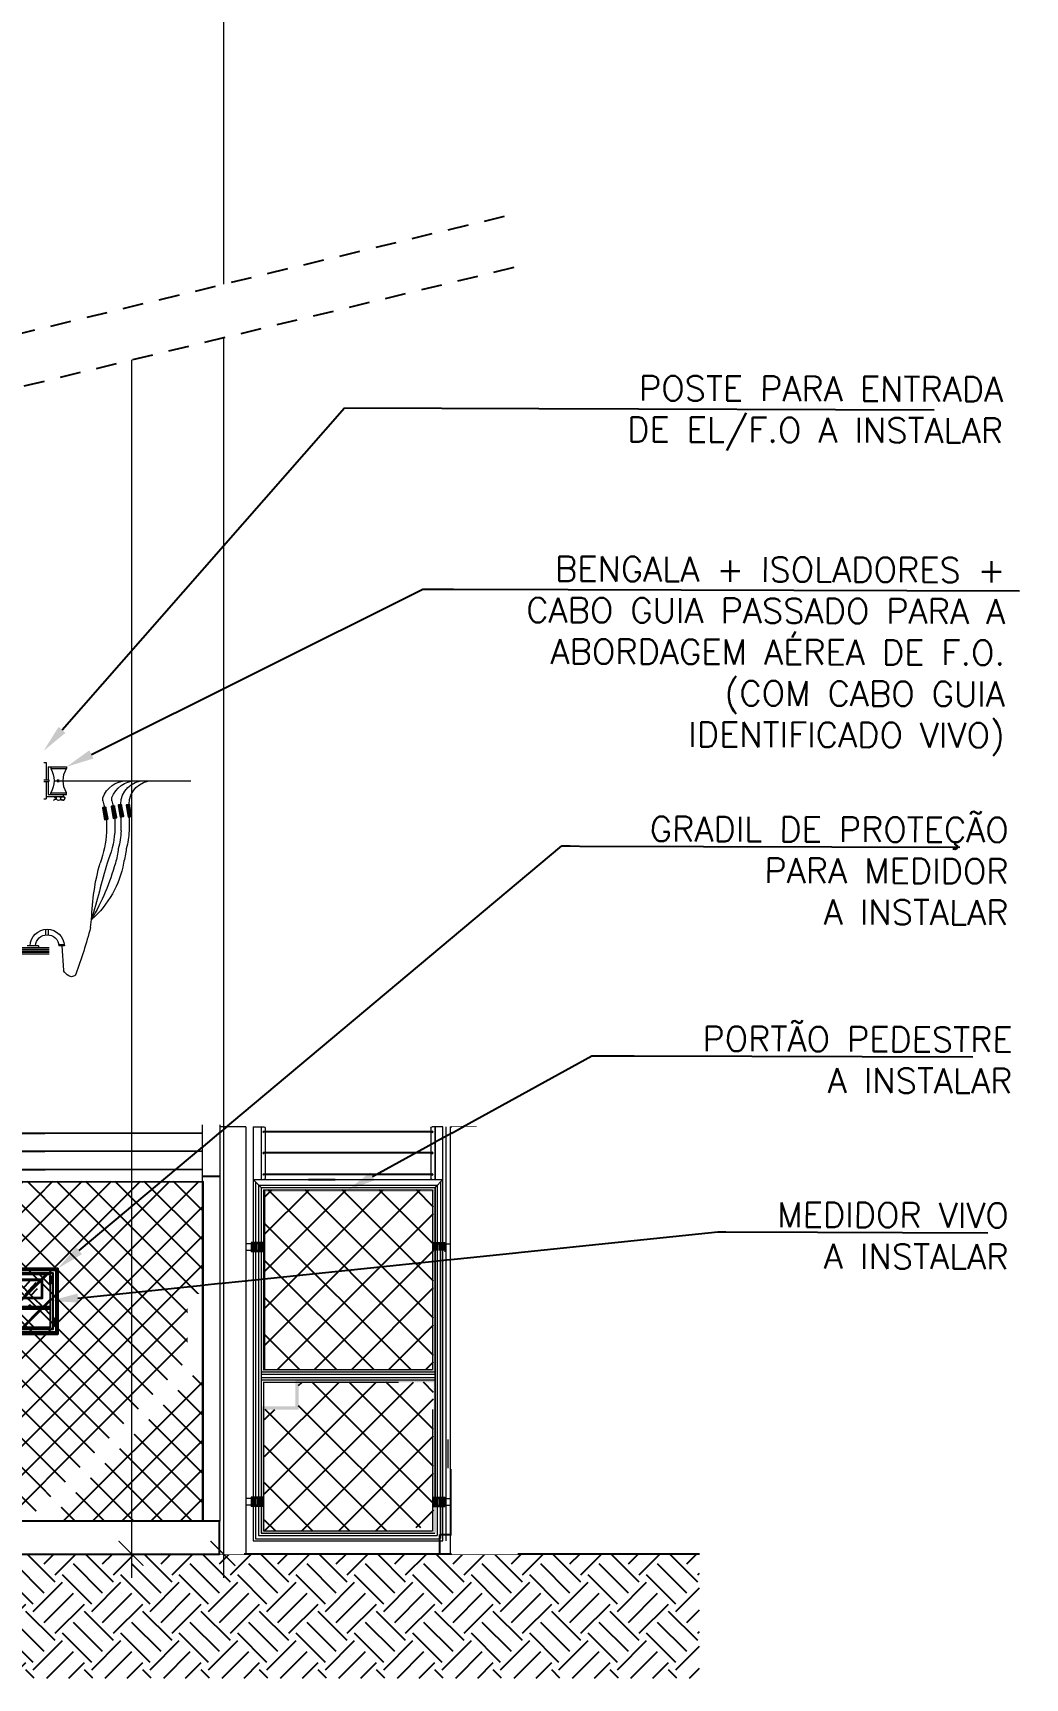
# Model space of a CAD drawing. Header units: inches. Extents: x -7660 to 802, y -193 to 3.
# Drawn here: x 301.47 to 307.48, y -164.68 to -154.72 of the extents above; entities that cross this region are included whole.
import ezdxf
from ezdxf import colors
from ezdxf.entities.mleader import LeaderData, LeaderLine
from ezdxf.math import Vec2, Vec3

# ---------------------------------------------------------------- set-up
doc = ezdxf.new("R2010")
doc.units = ezdxf.units.IN
doc.header["$MEASUREMENT"] = 0
doc.set_wipeout_variables(frame=1)
for name, pattern in [('DASHED2', [0.375, 0.25, -0.125]), ('HIDDEN', [0.375, 0.25, -0.125]), ('HIDDEN2', [0.1875, 0.125, -0.0625])]:
    doc.linetypes.add(name, pattern=pattern)
for name, color, linetype in [('0 A INSTALAR', 10, 'Continuous'), ('0-A INSTALAR', 10, 'Continuous'), ('_A INSTALAR', 10, 'Continuous'), ('CIV-EXISTENTE', 252, 'Continuous')]:
    doc.layers.add(name, color=color, linetype=linetype)
doc.styles.add('cerca', font='romans.shx', dxfattribs={"height": 1})
doc.styles.get("Standard").update_dxf_attribs({"font": 'arial.ttf'})
doc.linetypes.add('CERCA3', pattern='A,0.5,0.05,["X",cerca,S=0.1,R=0,X=-0.1,Y=-0.05],0.1', length=0.65)
pattern_1 = [(45, (-3564.42439, -1797.60245), (-0.1122532015, 0.1122532015), []), (135, (-3564.42439, -1797.60245), (-0.1122532015, -0.1122532015), [])]
pattern_2 = [(135, (-330.53338, 20.44156), (-0.088388348, -0.088388348), []), (225, (-330.53338, 20.44156), (0.088388348, -0.088388348), [])]

# ---------------------------------------------------------------- blocks, each defined once
blk = doc.blocks.new('EV corte baixo')
at = {"color": 251, "linetype": 'HIDDEN2', "true_color": 0x636466}
for points in [[(42782.5008, 9154.689), (42784.6207, 9155.2026), (42784.823, 9154.8982), (42784.9043, 9155.6246), (42785.1066, 9155.3203), (42790.1025, 9156.5307)], [(42782.5587, 9154.3793), (42784.6786, 9154.893), (42784.881, 9154.5886), (42784.9622, 9155.315), (42785.1645, 9155.0107), (42790.1766, 9156.225)]]:
    blk.add_lwpolyline(points, dxfattribs=at)
blk = doc.blocks.new('A$C9ecba460')
at = {"lineweight": 13}
for p, q in [((1.5291, 2.5808), (1.5291, 2.2759)), ((1.6015, 2.5884), (1.5366, 2.5884)), ((1.5542, 2.5884), (1.5542, 2.2684)), ((1.6015, 2.5884), (1.6015, 1.8876)), ((1.5542, 2.2211), (1.6015, 2.2684)), ((1.5542, 2.2211), (1.5542, 1.8876)), ((1.5685, 2.2354), (1.5685, 1.8876)), ((1.5877, 2.2546), (1.5877, 1.8876)), ((1.5426, 1.8876), (1.5426, 1.8315)), ((1.5506, 1.8796), (1.5506, 1.8395)), ((1.5542, 1.8315), (1.5542, 0.3457)), ((1.5548, 1.8796), (1.5548, 1.8395)), ((1.5627, 1.8796), (1.5627, 1.8395)), ((1.5685, 1.8315), (1.5685, 0.3457)), ((1.5691, 1.8796), (1.5691, 1.8395)), ((1.5787, 1.8796), (1.5787, 1.8395)), ((1.5877, 1.8315), (1.5877, 0.3457)), ((1.5883, 1.8796), (1.5883, 1.8395)), ((1.5947, 1.8796), (1.5947, 1.8395)), ((1.6015, 1.8315), (1.6015, 0.3457)), ((1.6021, 1.8796), (1.6021, 1.8395)), ((1.542, 0.3457), (1.542, 0.2896)), ((1.55, 0.3377), (1.55, 0.2976)), ((1.5542, 0.3377), (1.5542, 0.2976)), ((1.562, 0.3377), (1.562, 0.2976)), ((1.5685, 0.3377), (1.5685, 0.2976)), ((1.5781, 0.3377), (1.5781, 0.2976)), ((1.5877, 0.3377), (1.5877, 0.2976)), ((1.5941, 0.3377), (1.5941, 0.2976)), ((1.6015, 0.3377), (1.6015, 0.2976)), ((1.6061, 0.3377), (1.6061, 0.2976)), ((1.5542, 0.2896), (1.5542, 0.1275)), ((1.5685, 0.2896), (1.5685, 0.1132)), ((1.5877, 0.2896), (1.5877, 0.0939)), ((1.602, 0.2896), (1.602, 0.0802)), ((1.5685, 0.1132), (0.4874, 0.1132)), ((1.5542, 0.1275), (0.5017, 0.1275)), ((1.602, 0.0802), (0.4544, 0.0802)), ((1.5877, 0.0939), (0.4681, 0.0939))]:
    blk.add_line(p, q, dxfattribs=at)
at = {"lineweight": 0}
blk.add_line((1.8063, 2.5884), (1.6563, 2.5884), dxfattribs=at)
for p, q in [((1.2661, 2.2684), (1.1061, 2.2684)), ((0.4719, 0.12), (0.3519, 0.12)), ((0.4719, 0), (0.4719, 0.12))]:
    blk.add_line(p, q)
at = {"linetype": 'Continuous', "lineweight": 13}
for p, q in [((1.5329, 2.2067), (1.5329, 1.1179)), ((1.5398, 2.2067), (1.5398, 1.1179)), ((1.5404, 1.0422), (0.7223, 1.0422)), ((1.5398, 1.0418), (1.5398, 0.1419)), ((1.5398, 0.1419), (0.5161, 0.1419))]:
    blk.add_line(p, q, dxfattribs=at)
at = {"linetype": 'HIDDEN', "lineweight": 13}
for p, q in [((1.558, 1.8796), (1.558, 1.8395)), ((1.5989, 1.8796), (1.5989, 1.8395)), ((1.5574, 0.3377), (1.5574, 0.2976)), ((1.5983, 0.3377), (1.5983, 0.2976))]:
    blk.add_line(p, q, dxfattribs=at)
at = {"lineweight": 13}
for centre in [(1.5391, 2.5578, 0), (1.5391, 2.4302, 0), (1.5391, 2.2994, 0)]:
    blk.add_circle(centre, 0.004, dxfattribs=at)
for centre, start, end in [((1.5366, 2.5808, 0), 90, 180), ((1.5366, 2.2759, 0), 180, 270)]:
    blk.add_arc(centre, 0.00751, start, end, dxfattribs=at)
blk.add_wipeout([(0.3987, 2.5884), (0.4987, 2.5884), (0.4987, 0.2), (0.3987, 0.2)])
h = blk.add_hatch(color=256, dxfattribs=at)
h.dxf.hatch_style = 1
h.paths.add_polyline_path([(0.5092, 2.1955), (0.4948, 2.2099), (0.4948, 1.8876), (0.507, 1.8876), (0.507, 1.8315), (0.4948, 1.8315), (0.4948, 1.1035), (0.5092, 1.1179)])
h.paths.add_polyline_path([(1.5473, 2.194), (0.4948, 2.194), (0.5092, 2.2098), (1.5329, 2.2098)])
h.paths.add_polyline_path([(1.5401, 2.2139), (1.5257, 2.1995), (1.5329, 1.1179), (1.5473, 1.1035)])
h.paths.add_polyline_path([(1.5329, 1.1179), (0.5092, 1.1179), (0.4948, 1.1035), (1.5473, 1.1035)])
h = blk.add_hatch()
h.set_pattern_fill('ANSI37', color=256, scale=0.05)
h.set_pattern_definition(pattern_1)
h.paths.add_polyline_path([(0.5092, 1.1183), (0.5092, 2.2067), (1.5329, 2.2067), (1.5329, 1.1183)])
h = blk.add_hatch(color=256, dxfattribs=at)
h.dxf.hatch_style = 1
h.paths.add_polyline_path([(1.3473, 1.0562), (0.4948, 1.0562), (0.4948, 1.0192), (0.4948, 0.3457), (0.507, 0.3457), (0.507, 0.2896), (0.4948, 0.2896), (0.4948, 0.1275), (0.5092, 0.142), (0.5092, 1.0418), (1.3273, 1.0418), (1.3273, 0.8762), (1.5329, 0.8762), (1.5329, 0.1419), (0.5091, 0.1419), (0.4948, 0.1275), (1.5473, 0.1275), (1.5473, 0.8962), (1.3473, 0.8962)])
h = blk.add_hatch()
h.set_pattern_fill('ANSI37', color=256, scale=0.05)
h.set_pattern_definition(pattern_1)
h.paths.add_polyline_path([(0.5092, 1.0422), (1.3267, 1.0422), (1.3267, 0.8766), (1.5323, 0.8766), (1.5323, 0.1419), (0.7531, 0.1419), (0.7531, 0.16), (0.5092, 0.16)])
at = {"lineweight": 0}
blk.add_line((0.25, 2.5884), (0.4, 2.5884), dxfattribs=at)
at = {"lineweight": 13}
for p, q in [((0.41, 2.5884), (0.25, 2.5884)), ((0.41, 2.5884), (0.41, 0)), ((0.4364, 2.5884), (0.4364, 0.0808)), ((0.4544, 2.5884), (0.5192, 2.5884)), ((0.455, 2.5884), (0.455, 0.0808)), ((0.5017, 2.5884), (0.5017, 2.2684)), ((0.5267, 2.5808), (0.5267, 2.2759)), ((1.6015, 2.2684), (0.4544, 2.2684)), ((0.5017, 2.2211), (0.4544, 2.2684)), ((0.4687, 2.2547), (0.4687, 0.0945)), ((1.5685, 2.2354), (0.4874, 2.2354)), ((0.4874, 2.2354), (0.4874, 0.5147)), ((1.5542, 2.2211), (0.5017, 2.2211)), ((0.5017, 2.2211), (0.5017, 0.2875)), ((0.5137, 1.8796), (0.4094, 1.8796)), ((0.5137, 1.8876), (0.4416, 1.8876)), ((0.4416, 1.8876), (0.4416, 1.8315)), ((0.4496, 1.8796), (0.4496, 1.8395)), ((0.4543, 1.8796), (0.4543, 1.8395)), ((0.4616, 1.8796), (0.4616, 1.8395)), ((0.468, 1.8796), (0.468, 1.8395)), ((0.4777, 1.8796), (0.4777, 1.8395)), ((0.4873, 1.8796), (0.4873, 1.8395)), ((0.4937, 1.8796), (0.4937, 1.8395)), ((0.5016, 1.8796), (0.5016, 1.8395)), ((0.5057, 1.8796), (0.5057, 1.8395)), ((0.5137, 1.8876), (0.5137, 1.8315)), ((1.5548, 1.1039), (0.5023, 1.1039)), ((1.5548, 1.0901), (0.5023, 1.0901)), ((1.5548, 1.0709), (0.5023, 1.0709)), ((1.5548, 1.0566), (0.5023, 1.0566)), ((0.4226, 0.6944), (0.4226, 0.5211)), ((0.4034, 0.5146), (0.4034, 0.1138)), ((0.488, 0.5146), (0.488, 0.1138)), ((0.5143, 0.3377), (0.41, 0.3377)), ((0.4422, 0.3457), (0.4422, 0.2896)), ((0.5143, 0.3457), (0.4422, 0.3457)), ((0.4502, 0.3377), (0.4502, 0.2976)), ((0.4549, 0.3377), (0.4549, 0.2976)), ((0.4622, 0.3377), (0.4622, 0.2976)), ((0.4687, 0.3377), (0.4687, 0.2976)), ((0.4783, 0.3377), (0.4783, 0.2976)), ((0.4879, 0.3377), (0.4879, 0.2976)), ((0.4943, 0.3377), (0.4943, 0.2976)), ((0.5022, 0.3377), (0.5022, 0.2976)), ((0.5063, 0.3377), (0.5063, 0.2976)), ((0.5143, 0.3457), (0.5143, 0.2896)), ((0.5143, 0.2976), (0.41, 0.2976)), ((0.5143, 0.2896), (0.4422, 0.2896))]:
    blk.add_line(p, q, dxfattribs=at)
at = {"linetype": 'CERCA3', "ltscale": 0.5}
for p, q in [((0.5167, 2.5578, 0), (1.5391, 2.5578, 0)), ((0.5167, 2.4302, 0), (1.5392, 2.4302, 0)), ((0.5167, 2.2994, 0), (1.5391, 2.2994, 0))]:
    blk.add_line(p, q, dxfattribs=at)
at = {"linetype": 'Continuous', "lineweight": 13}
for p, q in [((1.5398, 2.2067), (0.5161, 2.2067)), ((0.5161, 2.2067), (0.5161, 1.1179)), ((1.5404, 1.1183), (0.5167, 1.1183)), ((0.5167, 0.8766), (0.5167, 0.1423))]:
    blk.add_line(p, q, dxfattribs=at)
at = {"linetype": 'HIDDEN', "lineweight": 13}
for p, q in [((0.4575, 1.8796), (0.4575, 1.8395)), ((0.4984, 1.8796), (0.4984, 1.8395)), ((0.4581, 0.3377), (0.4581, 0.2976)), ((0.499, 0.3377), (0.499, 0.2976))]:
    blk.add_line(p, q, dxfattribs=at)
at = {"lineweight": 13}
blk.add_lwpolyline([(0.4692, 1.8796), (0.4692, 0.095)], dxfattribs=at)
for centre in [(0.5167, 2.5578, 0), (0.5167, 2.4302, 0), (0.5167, 2.2994, 0)]:
    blk.add_circle(centre, 0.004, dxfattribs=at)
for centre, start, end in [((0.5192, 2.5808, 0), 0, 90), ((0.5192, 2.2759, 0), 270, 0)]:
    blk.add_arc(centre, 0.00751, start, end, dxfattribs=at)
at = {"lineweight": 0}
blk.add_wipeout([(1.8063, 2.5884), (1.6563, 2.5884), (1.6563, 0), (1.8063, 0)], dxfattribs=at)
at = {"lineweight": 13}
for p, q in [((1.6463, 2.5884), (1.6463, 0)), ((1.6463, 2.5884), (1.8063, 2.5884)), ((1.5426, 1.8876), (1.6148, 1.8876)), ((1.5426, 1.8796), (1.647, 1.8796)), ((1.5426, 1.8395), (1.647, 1.8395)), ((1.5426, 1.8315), (1.6148, 1.8315)), ((1.6067, 1.8796), (1.6067, 1.8395)), ((1.6148, 1.8876), (1.6148, 1.8315)), ((1.542, 0.3457), (1.6141, 0.3457)), ((1.542, 0.3377), (1.6463, 0.3377)), ((1.6141, 0.3457), (1.6141, 0.2896)), ((1.542, 0.2976), (1.6463, 0.2976)), ((1.542, 0.2896), (1.6141, 0.2896))]:
    blk.add_line(p, q, dxfattribs=at)
blk.add_wipeout([(0.3987, 2.5884), (0, 2.5872), (0, 0), (0.4, 0), (0.4, 2.1854)])
blk = doc.blocks.new('CONEXÃO')
blk.add_hatch(color=256).paths.add_polyline_path([(-4.8, -20.1), (4.8, -20.1), (4.8, 20.1), (-4.8, 20.1)])
blk.add_line((-4.8, 20.1), (4.8, -20.1))
blk.add_lwpolyline([(-4.8, 20.1), (4.8, 20.1), (4.8, -20.1), (-4.8, -20.1)], close=True)
blk = doc.blocks.new('Medidor e QTM')
at = {"lineweight": 0}
for p, q in [((292.1814, -138.7231), (292.1814, -138.734)), ((292.237, -138.8014), (292.2252, -138.8014)), ((292.237, -138.8124), (292.2252, -138.8124)), ((292.237, -138.8014), (292.237, -138.8124)), ((291.8028, -138.949), (291.8028, -139.1106)), ((291.8524, -138.949), (291.8525, -139.1106)), ((291.9059, -138.929), (291.9059, -138.909)), ((291.9605, -138.929), (291.9605, -138.9103)), ((292.1814, -138.8908), (292.1814, -138.8798)), ((292.2002, -138.9017), (292.2002, -138.8908)), ((292.2166, -138.9112), (292.2166, -138.9017)), ((292.242, -138.9112), (292.242, -138.9017)), ((292.6427, -139.0306), (292.6354, -139.0002)), ((292.6354, -139.0002), (292.7043, -139.0002)), ((292.6427, -139.0356), (292.6354, -139.0661)), ((292.6354, -139.0661), (292.7043, -139.0661)), ((292.6427, -139.0356), (292.6427, -139.0306)), ((292.6616, -138.9823), (292.6616, -138.9859)), ((292.6653, -138.9823), (292.6616, -138.9823)), ((292.6616, -138.9859), (292.6653, -138.9859)), ((292.6653, -138.9915), (292.6653, -138.9781)), ((292.6653, -138.9781), (292.6744, -138.9781)), ((292.6744, -138.9915), (292.6744, -138.9781)), ((292.6744, -138.9823), (292.6782, -138.9823)), ((292.6782, -138.9859), (292.6744, -138.9859)), ((292.7086, -138.9881), (292.6744, -138.9881)), ((292.6782, -138.9823), (292.6782, -138.9859)), ((292.6971, -139.0306), (292.7043, -139.0002)), ((292.6971, -139.0356), (292.6971, -139.0306)), ((292.6971, -139.0356), (292.7043, -139.0661)), ((292.6311, -139.0748), (292.7086, -139.0748)), ((292.6653, -139.0748), (292.6653, -139.0882)), ((292.6744, -139.0748), (292.6744, -139.0882)), ((292.0352, -139.6959), (292.0294, -139.6476)), ((292.1937, -139.8016), (292.2269, -139.8016)), ((292.1937, -139.807), (292.2269, -139.807)), ((292.2103, -139.807), (292.1997, -139.9563))]:
    blk.add_line(p, q, dxfattribs=at)
for centre, radius, start, end in [((292.0589, -138.807), 0.1425, 329.26616, 30.77116), ((291.6607, -138.9491), 0.1421, 0.01866, 90.01866), ((291.7103, -138.9491), 0.1421, 0.01866, 90.01866), ((291.7574, -138.9658), 0.159, 20.95709, 87.71877), ((291.8126, -138.9643), 0.1575, 20.06137, 87.89425), ((292.4697, -139.0737), 0.5821, 165.60654, 203.45875), ((292.5396, -139.091), 0.6013, 164.37211, 200.89174), ((292.2293, -138.9131), 0.0129, 171.40139, 8.63593), ((292.6439, -138.9906), 0.0128, 184.11882, 228.45167), ((292.6439, -139.0757), 0.0128, 131.54833, 175.88118), ((292.6958, -138.9906), 0.0128, 311.54833, 355.88118), ((292.6958, -139.0757), 0.0128, 4.11882, 48.45167), ((292.1672, -139.1105), 0.3644, 180.01866, 197.26568), ((292.2156, -139.1105), 0.3644, 180.01866, 197.26568), ((292.2487, -139.1758), 0.4316, 185.70149, 197.4804), ((292.2971, -139.1758), 0.4316, 185.70149, 197.4804), ((292.4243, -139.1984), 0.5981, 190.30217, 228.67973), ((293.3272, -138.9005), 1.4975, 195.68666, 209.92736), ((366.7965, -118.9961), 77.5668, 195.178635, 195.440715), ((290.5934, -139.689), 1.4366, 1.65035, 15.48632), ((295.3973, -138.7794), 3.4848, 195.24818, 200.12803), ((292.132, -139.92), 0.0769, 297.54464, 331.81312), ((292.1506, -139.9654), 0.0285, 207.7628, 306.60451)]:
    blk.add_arc(centre, radius, start, end, dxfattribs=at)
for points, knots in [([(292.2166, -138.9085), (292.2121, -138.9059), (292.2052, -138.9011), (292.1925, -138.9046), (292.1912, -138.9109), (292.1906, -138.9136)], [0.12555208, 0.12555208, 0.12555208, 0.12555208, 0.1664864, 0.19375432, 0.21579972, 0.21579972, 0.21579972, 0.21579972]), ([(292.218, -138.9192), (292.2129, -138.9216), (292.2054, -138.9268), (292.1922, -138.9228), (292.1911, -138.9165), (292.1906, -138.9136)], [0.1195212, 0.1195212, 0.1195212, 0.1195212, 0.16475699, 0.19202491, 0.2142305, 0.2142305, 0.2142305, 0.2142305]), ([(292.2168, -138.9098), (292.2164, -138.9096), (292.2159, -138.9094), (292.2097, -138.9058), (292.2039, -138.9026), (292.194, -138.906), (292.1924, -138.9095), (292.1913, -138.9138)], [0.12304325, 0.12304325, 0.12304325, 0.12304325, 0.12716612, 0.12716612, 0.18019437, 0.18019437, 0.21630911, 0.21630911, 0.21630911, 0.21630911]), ([(292.2176, -138.9185), (292.215, -138.9196), (292.2126, -138.9208), (292.2037, -138.9247), (292.1952, -138.9243), (292.192, -138.9168), (292.1916, -138.9151), (292.1913, -138.9138)], [0.11955702, 0.11955702, 0.11955702, 0.11955702, 0.14164041, 0.14164041, 0.20101866, 0.20101866, 0.2145797, 0.2145797, 0.2145797, 0.2145797])]:
    blk.add_open_spline(points, degree=3, knots=knots, dxfattribs=at)
at = {"lineweight": 0, "xscale": 0.0017779885708931, "yscale": 0.0017779885708931, "zscale": 0.0017779885708931, "rotation": 349.2991402447418}
for p in [(291.8032, -138.9889), (291.8517, -138.9889), (291.8945, -138.9966), (291.9464, -139.0044)]:
    blk.add_blockref('CONEXÃO', p, dxfattribs=at)
blk.add_wipeout([(292.4693, -138.6259), (292.3194, -138.6259), (292.3015, -143.4908), (292.5298, -143.4908)])
at = {"lineweight": 0}
for p, q in [((292.2927, -138.7231), (292.1814, -138.7231)), ((292.2761, -138.7341), (292.1814, -138.734)), ((292.2761, -138.7231), (292.2761, -138.7341)), ((292.2927, -138.7231), (292.2927, -138.8015)), ((292.3036, -138.6976), (292.3036, -138.8015)), ((292.3183, -138.6976), (292.3037, -138.6976)), ((292.2561, -138.807), (291.4282, -138.807)), ((292.3182, -138.8015), (292.2872, -138.8015)), ((292.2872, -138.8015), (292.2872, -138.8124)), ((292.3182, -138.8124), (292.2872, -138.8124)), ((292.2927, -138.8124), (292.2927, -138.8907)), ((292.3036, -138.8124), (292.3037, -138.9162)), ((292.2761, -138.8798), (292.1814, -138.8798)), ((292.2927, -138.8907), (292.1814, -138.8908)), ((292.3037, -138.9017), (292.2002, -138.9017)), ((292.26, -138.9028), (292.2594, -138.9019)), ((292.2596, -138.9254), (292.2601, -138.9244)), ((292.2761, -138.8907), (292.2761, -138.8798)), ((292.3183, -138.9162), (292.3037, -138.9162)), ((292.4755, -139.1002), (292.4755, -138.9769)), ((292.4755, -138.9769), (292.4891, -138.9769)), ((292.4828, -139.0331), (292.5147, -139.0331)), ((292.4891, -139.1002), (292.4891, -138.9769)), ((292.6653, -138.9881), (292.4891, -138.9881)), ((292.4891, -138.9915), (292.7086, -138.9915)), ((292.5042, -139.0274), (292.4891, -139.0274)), ((292.4891, -139.0389), (292.5042, -139.0389)), ((292.4941, -139.0215), (292.4941, -139.0274)), ((292.4996, -139.0215), (292.4941, -139.0215)), ((292.4941, -139.0447), (292.4941, -139.0389)), ((292.4996, -139.0447), (292.4941, -139.0447)), ((292.4996, -139.0274), (292.4996, -139.0215)), ((292.4996, -139.0389), (292.4996, -139.0447)), ((292.5042, -139.0389), (292.5042, -139.0274)), ((292.4755, -139.1002), (292.4891, -139.1002)), ((292.6653, -139.0848), (292.4891, -139.0848)), ((292.4891, -139.0882), (292.6744, -139.0882)), ((292.2929, -139.7068), (292.2929, -139.74)), ((292.3087, -139.707), (292.3087, -139.7403)), ((292.3508, -139.8071), (292.42, -139.807)), ((292.3508, -139.8071), (292.3508, -139.8162)), ((292.42, -139.8161), (292.3508, -139.8162))]:
    blk.add_line(p, q, dxfattribs=at)
at = {"linetype": 'DASHED2', "lineweight": 0}
blk.add_line((292.4755, -139.0221), (292.4737, -139.0221), dxfattribs=at)
blk.add_lwpolyline([(292.4755, -139.045), (292.4737, -139.045)], dxfattribs=at)
at = {"lineweight": 0, "ltscale": 0.5, "flags": 128}
for points in [[(292.4854, -139.8162), (292.2854, -139.8162)], [(292.4854, -139.8262), (292.2854, -139.8262)], [(292.4854, -139.8362), (292.2854, -139.8362)], [(292.4854, -139.8462), (292.2854, -139.8462)], [(292.4854, -139.8562), (292.2854, -139.8562)]]:
    blk.add_lwpolyline(points, dxfattribs=at)
at = {"lineweight": 0}
for centre, radius, start, end in [((292.3986, -138.8069), 0.1425, 149.26616, 210.77116), ((292.2978, -139.8109), 0.1042, 2.14619, 177.85381), ((292.2978, -139.811), 0.071, 3.17741, 176.82259)]:
    blk.add_arc(centre, radius, start, end, dxfattribs=at)
for points, knots in [([(292.2596, -138.9254), (292.2544, -138.9225), (292.2486, -138.9192), (292.2421, -138.9174), (292.2415, -138.9172)], [0, 0, 0, 0, 0.04880849, 0.05460352, 0.05460352, 0.05460352, 0.05460352]), ([(292.2594, -138.9019), (292.2544, -138.9055), (292.249, -138.9094), (292.2426, -138.9114), (292.242, -138.9116)], [0, 0, 0, 0, 0.05014635, 0.05464533, 0.05464533, 0.05464533, 0.05464533])]:
    blk.add_open_spline(points, degree=3, knots=knots, dxfattribs=at)
for points in [[(292.2601, -138.9244), (292.2544, -138.9212), (292.2482, -138.918), (292.2417, -138.9163)], [(292.26, -138.9028), (292.2546, -138.9067), (292.2487, -138.9106), (292.2421, -138.9126)]]:
    blk.add_open_spline(points, degree=3, dxfattribs=at)
blk = doc.blocks.new('Medidor Fachada')
blk.add_wipeout([(271.0378, -92.5246), (271.3878, -92.5246), (271.3878, -92.9246), (271.0378, -92.9246)])
h = blk.add_hatch()
h.set_pattern_fill('ANSI37', color=256, angle=810, style=0)
h.set_pattern_definition(pattern_2)
h.paths.add_polyline_path([(271.3428, -92.7692), (271.3428, -92.8818), (271.0945, -92.8818), (271.0945, -92.7692)])
h.paths.add_polyline_path([(271.0945, -92.755), (271.0945, -92.7225), (271.0999, -92.7225), (271.0999, -92.6489), (271.0945, -92.6489), (271.0945, -92.5593), (271.3428, -92.5593), (271.3428, -92.755), (271.2257, -92.755, 0.414214), (271.2264, -92.7543), (271.2264, -92.7538, 0.414214), (271.2257, -92.7531), (271.2116, -92.7531, 0.414214), (271.2109, -92.7538), (271.2109, -92.755)])
h.paths.add_polyline_path([(271.2931, -92.7053), (271.2931, -92.5897), (271.1446, -92.5897), (271.1446, -92.7053)], flags=16)
h.paths.add_polyline_path([(271.1477, -92.7012), (271.2896, -92.7012), (271.2896, -92.5948), (271.1477, -92.5948)], flags=0)
h.paths.add_polyline_path([(271.2161, -92.7482, 1), (271.2212, -92.7482, 1)], flags=16)
h = blk.add_hatch()
h.set_pattern_fill('ANSI37', color=256, angle=810, style=0)
h.set_pattern_definition(pattern_2)
h.paths.add_polyline_path([(271.1481, -92.5938), (271.2931, -92.5938), (271.2931, -92.7053), (271.1481, -92.7053)])
for p, q in [((271.1788, -92.6426), (271.2192, -92.6011)), ((271.1919, -92.6791), (271.2566, -92.61)), ((271.3428, -92.6141), (271.3428, -92.57)), ((271.2249, -92.6886), (271.2661, -92.6448)), ((271.0829, -92.755), (271.3428, -92.755)), ((271.0829, -92.7621), (271.3428, -92.7621)), ((271.0829, -92.7692), (271.3428, -92.7692)), ((271.2109, -92.7543), (271.2109, -92.7538)), ((271.2116, -92.7531), (271.2257, -92.7531)), ((271.2257, -92.755), (271.2116, -92.755)), ((271.2264, -92.7538), (271.2264, -92.7543))]:
    blk.add_line(p, q)
for points in [[(271.3878, -92.9246), (271.0378, -92.9246), (271.0378, -92.5246), (271.3878, -92.5246)], [(271.0378, -92.9187), (271.3878, -92.9187), (271.3878, -92.5246), (271.0378, -92.5246)], [(271.0472, -92.9086), (271.3784, -92.9086), (271.3784, -92.5358), (271.0472, -92.5358)], [(271.1446, -92.5897), (271.2931, -92.5897), (271.2931, -92.7053), (271.1446, -92.7053)], [(271.1446, -92.5897), (271.2896, -92.5897), (271.2896, -92.7012), (271.1446, -92.7012)], [(271.0378, -92.6489), (271.0883, -92.6489), (271.0883, -92.7225), (271.0378, -92.7225)], [(271.0539, -92.6569), (271.0636, -92.6569), (271.0636, -92.6806), (271.0539, -92.6806)], [(271.2117, -92.755), (271.2255, -92.755), (271.2255, -92.7621), (271.2117, -92.7621)]]:
    blk.add_lwpolyline(points, close=True)
for points in [[(271.0661, -92.5526), (271.0661, -92.8918), (271.3595, -92.8918), (271.3595, -92.5526), (271.0661, -92.5526)], [(271.0829, -92.5593), (271.3428, -92.5593), (271.3428, -92.8818), (271.0829, -92.8818), (271.0829, -92.5593)], [(271.1477, -92.5948), (271.2896, -92.5948), (271.2896, -92.7012), (271.1477, -92.7012), (271.1477, -92.5948)], [(271.3413, -92.57), (271.3486, -92.57), (271.3486, -92.6141), (271.3413, -92.6141)], [(271.0661, -92.6569), (271.0722, -92.6569), (271.0722, -92.6806), (271.0661, -92.6806)], [(271.366, -92.823), (271.366, -92.8644), (271.3601, -92.8644), (271.3601, -92.823)], [(271.3601, -92.823), (271.366, -92.823)], [(271.366, -92.8437), (271.3601, -92.8437)]]:
    blk.add_lwpolyline(points)
blk.add_circle((271.2186, -92.7482), 0.00255)
for centre, start, end in [((271.2116, -92.7538), 90, 180), ((271.2116, -92.7543), 180, 270), ((271.2257, -92.7538), 0, 90), ((271.2257, -92.7543), 270, 0)]:
    blk.add_arc(centre, 0.000709, start, end)
blk = doc.blocks.new('F11')
at = {"linetype": 'Continuous'}
for p, q in [((3.9, 3.9), (-3.9, -3.9)), ((3.9, -3.9), (-3.9, 3.9))]:
    blk.add_line(p, q, dxfattribs=at)
blk.add_circle((0, 0), 5.5, dxfattribs=at)
blk = doc.blocks.new('A$Cda7fb9d3')
for p in [(352.7, 2318.8), (382.8, 2247.2)]:
    blk.add_line(p, (382.8, 2288.6))
for points in [[(353.6, 2317.9), (70.7, 2600.7), (0, 2530), (282.8, 2247.2)], [(282.8, 2247.2), (282.8, 200), (382.8, 200), (382.8, 2247.2)]]:
    blk.add_lwpolyline(points)
blk.add_lwpolyline([(257.8, 200), (257.8, 0), (407.8, 0), (407.8, 200)], close=True)
at = {"linetype": 'Continuous'}
for centre in [(170, 2430.7), (280, 2320.7)]:
    blk.add_circle(centre, 5.5, dxfattribs=at)
at = {"xscale": -0.9999999999999999, "rotation": 180}
for p in [(60, 2540.7), (170, 2430.7), (280, 2320.7)]:
    blk.add_blockref('F11', p, dxfattribs=at)
blk = doc.blocks.new('*U359')
h = blk.add_hatch()
h.set_pattern_fill('ANSI37', color=256, angle=810, style=0)
h.set_pattern_definition([(135, (2.89365, 0), (-0.08838835, -0.08838835), []), (225, (2.89365, 0), (0.08838835, -0.08838835), [])])
h.paths.add_polyline_path([(288.5255, -110.9707), (280.557, -110.9605), (280.5569, -113.0179), (288.5255, -113.0179)])
at = {"linetype": 'CERCA3', "ltscale": 0.5}
for p, q in [((288.2777, -110.6772), (280.4565, -110.6662)), ((288.3877, -110.7872), (280.4565, -110.7762)), ((288.4977, -110.8972), (280.4566, -110.8862))]:
    blk.add_line(p, q, dxfattribs=at)
at = {"xscale": 0.001, "yscale": 0.001, "zscale": 0.001}
blk.add_blockref('A$Cda7fb9d3', (288.2427, -113.2179), dxfattribs=at)
for points in [[(280.5569, -111.6419), (280.5569, -112.0744), (281.5004, -113.0179), (281.6252, -113.0179), (280.6497, -112.0425), (280.6497, -111.6419)], [(288.5255, -111.6419), (288.5255, -112.0744), (287.6184, -113.0179), (287.4937, -113.0179), (288.4326, -112.0425), (288.4326, -111.6419)]]:
    blk.add_wipeout(points)
blk.add_wipeout([(280.5569, -111.6419), (280.5569, -112.0744), (281.5004, -113.0179), (281.6252, -113.0179), (280.6497, -112.0425), (280.6497, -111.6419)])
blk.add_lwpolyline([(280.4569, -110.6172), (280.4569, -113.0179), (280.5569, -113.0179), (280.5569, -110.6172)])
blk.add_wipeout([(280.5569, -113.0179), (280.4569, -113.0179), (280.4569, -110.6172), (280.5569, -110.6172)])
blk.add_line((280.5569, -110.9293), (280.4569, -110.9293))
blk.add_wipeout([(288.6505, -113.2179), (280.4569, -113.2179), (280.4569, -113.0179), (288.6505, -113.0179)])
for points in [[(282.9569, -110.6172), (282.9569, -113.0179), (283.0569, -113.0179), (283.0569, -110.6172)], [(285.4569, -110.6172), (285.4569, -113.0179), (285.5569, -113.0179), (285.5569, -110.6172)]]:
    blk.add_lwpolyline(points)
for points in [[(288.5255, -110.9707), (280.557, -110.9605), (280.5569, -113.0179), (288.5255, -113.0179)], [(280.4569, -113.0179), (288.6505, -113.0179), (288.6505, -113.2179), (280.4569, -113.2179)]]:
    blk.add_lwpolyline(points, close=True)
for points in [[(283.0569, -113.0179), (282.9569, -113.0179), (282.9569, -110.6172), (283.0569, -110.6172)], [(285.5569, -113.0179), (285.4569, -113.0179), (285.4569, -110.6172), (285.5569, -110.6172)]]:
    blk.add_wipeout(points)
for p, q in [((283.0569, -110.9293), (282.9569, -110.9293)), ((285.5569, -110.9293), (285.4569, -110.9293))]:
    blk.add_line(p, q)
blk = doc.blocks.new('_ArchTick')
at = {"const_width": 0.05}
blk.add_lwpolyline([(-0.5, -0.5), (0.5, 0.5)], dxfattribs=at)

msp = doc.modelspace()

# ---------------------------------------------------------------- hatches: boundary and pattern name
at = {"layer": 'CIV-EXISTENTE'}
h = msp.add_hatch(dxfattribs=at)
h.set_pattern_fill('EARTH', color=256, angle=45)
h.set_pattern_definition([(45, (-1740.51723, -1057.48633), (0, 0.35355339), [0.25, -0.25]), (45, (-1740.58352, -1057.42004), (0, 0.35355339), [0.25, -0.25]), (45, (-1740.64981, -1057.35374), (0, 0.35355339), [0.25, -0.25]), (135, (-1740.64981, -1057.30955), (-0.35355339, 3e-17), [0.25, -0.25]), (135, (-1740.58352, -1057.24326), (-0.35355339, 3e-17), [0.25, -0.25]), (135, (-1740.51723, -1057.17697), (-0.35355339, 3e-17), [0.25, -0.25])])
h.paths.add_polyline_path([(305.50663, -164.68145), (305.50663, -163.93145), (302.67469, -163.93145), (302.50457, -163.93145), (300.40505, -163.93145), (300.21615, -163.9341), (300.21616, -163.93145), (293.40247, -163.93145), (293.40247, -164.68145)])

# ---------------------------------------------------------------- linework, layer by layer
at = {"layer": '_A INSTALAR', "linetype": 'Continuous', "lineweight": 5}
msp.add_line((302.62742, -156.24101), (302.62742, -147.9441), dxfattribs=at)
at = {"layer": 'CIV-EXISTENTE'}
msp.add_line((305.50663, -163.93145), (293.40247, -163.93145), dxfattribs=at)
msp.add_lwpolyline([(305.50663, -163.93145), (294.05417, -163.93145)], dxfattribs=at)

# ---------------------------------------------------------------- block references
at = {"layer": '0 A INSTALAR', "lineweight": 5}
msp.add_blockref('EV corte baixo', (-42485.71205, -9312.34458), dxfattribs=at)

# ---------------------------------------------------------------- next in the draw order: block references
at = {"layer": '0 A INSTALAR', "xscale": -1}
msp.add_blockref('A$C9ecba460', (304.4074, -163.93145), dxfattribs=at)
at = {"layer": '0-A INSTALAR', "xscale": -1}
msp.add_blockref('Medidor e QTM', (593.85694, -20.44062), dxfattribs=at)

# ---------------------------------------------------------------- next in the draw order: block references
at = {"layer": '0-A INSTALAR'}
msp.add_blockref('Medidor Fachada', (30.23476, -69.67708), dxfattribs=at)

# ---------------------------------------------------------------- next in the draw order: block references
at = {"layer": '0 A INSTALAR', "xscale": -1}
msp.add_blockref('*U359', (583.05791, -50.71354), dxfattribs=at)

# ---------------------------------------------------------------- next in the draw order: linework, layer by layer
at = {"layer": '_A INSTALAR', "linetype": 'Continuous', "lineweight": 5}
for p, q in [((302.62742, -164.07407), (302.62742, -156.56466)), ((302.07102, -164.07407), (302.07102, -156.69947))]:
    msp.add_line(p, q, dxfattribs=at)

# ---------------------------------------------------------------- next in the draw order: block references
at = {"layer": '_A INSTALAR', "linetype": 'Continuous', "lineweight": 5, "xscale": 0.15, "yscale": 0.15, "zscale": 0.15, "rotation": 90}
for p in [(302.06608, -163.92651), (302.62248, -163.92651)]:
    msp.add_blockref('_ArchTick', p, dxfattribs=at)

# ---------------------------------------------------------------- next in the draw order: leaders
at = {"layer": '0-A INSTALAR', "lineweight": 5}
ml = msp.add_multileader_mtext('Standard', dxfattribs=at)
ml.set_content('{\\Fsimplex|c0;\\C10;POSTE PARA ENTRADA \\PDE EL/F.O A INSTALAR}', color=256)
ml.set_leader_properties()
ml.build(insert=Vec2(0, 0))
ml.multileader.update_dxf_attribs({"text_left_attachment_type": 6, "text_right_attachment_type": 6, "dogleg_length": 0.05, "arrow_head_size": 0.16871})
ctx = ml.context
ctx.base_point, ctx.char_height, ctx.arrow_head_size, ctx.landing_gap_size, ctx.plane_origin, ctx.plane_x_axis, ctx.plane_y_axis = Vec3(304.5342, -156.99417), 0.15, 0.16871, 0.16871, Vec3(286.31547, -158.01529), Vec3(0.9999953, -0.0030543), Vec3(0.0030543, 0.9999953)
ctx.left_attachment, ctx.right_attachment, ctx.text_align_type = 6, 6, 2
notes = []
notes.append((ctx, [(1, (1, 1, 0), (303.35767, -156.99058), (0.9999953, -0.0030543), 1.17653, [(0, [(301.53758, -159.0665)], 0, [])])]))
ctx.mtext.insert, ctx.mtext.text_direction, ctx.mtext.rotation, ctx.mtext.width, ctx.mtext.defined_height, ctx.mtext.alignment, ctx.mtext.line_spacing_style, ctx.mtext.flow_direction = Vec3(307.34637, -156.80276), Vec3(0.9999953, -0.0030543), 6.280131, 2.7050548, 1.0163, 3, 2, 5
ctx.mtext.has_bg_fill, ctx.mtext.bg_color, ctx.mtext.bg_scale_factor, ctx.mtext.bg_transparency, ctx.mtext.use_window_bg_color = 1, -1027028792, 1.5, 0, 1
ml = msp.add_multileader_mtext('Standard', dxfattribs=at)
ml.set_content('{\\Fromans|c0;MEDIDOR VIVO\\PA INSTALAR}', color=256)
ml.set_leader_properties()
ml.build(insert=Vec2(0, 0))
ml.multileader.update_dxf_attribs({"text_left_attachment_type": 6, "text_right_attachment_type": 6, "dogleg_length": 0.05, "arrow_head_size": 0.16871})
ctx = ml.context
ctx.base_point, ctx.char_height, ctx.arrow_head_size, ctx.landing_gap_size, ctx.plane_origin, ctx.plane_x_axis, ctx.plane_y_axis = Vec3(305.66751, -161.97973), 0.15, 0.16871, 0.16871, Vec3(284.0425, -164.34988), Vec3(0.9999953, -0.0030543), Vec3(0.0030543, 0.9999953)
ctx.left_attachment, ctx.right_attachment, ctx.text_align_type = 6, 6, 2
notes.append((ctx, [(1, (1, 1, 0), (305.61751, -161.97957), (0.9999953, -0.0030543), 0.05, [(0, [(301.57754, -162.39763)], 0, [])])]))
ctx.mtext.insert, ctx.mtext.text_direction, ctx.mtext.rotation, ctx.mtext.width, ctx.mtext.defined_height, ctx.mtext.alignment, ctx.mtext.line_spacing_style, ctx.mtext.flow_direction = Vec3(307.37962, -161.80496), Vec3(0.9999953, -0.0030543), 6.280131, 1.5729286, 1.0163, 3, 2, 5
ctx.mtext.has_bg_fill, ctx.mtext.bg_color, ctx.mtext.bg_scale_factor, ctx.mtext.bg_transparency, ctx.mtext.use_window_bg_color = 1, -1027028792, 1.5, 0, 1
for ctx, leaders in notes:
    for number, flags, end, landing, length, lines in leaders:
        leader = LeaderData()
        leader.index, (leader.has_last_leader_line, leader.has_dogleg_vector, leader.attachment_direction) = number, flags
        leader.last_leader_point, leader.dogleg_vector, leader.dogleg_length = Vec3(end), Vec3(landing), length
        for number, points, colour, breaks in lines:
            line = LeaderLine()
            line.index, line.vertices, line.color, line.breaks = number, Vec3.list(points), colors.encode_raw_color(colour), breaks
            leader.lines.append(line)
        ctx.leaders.append(leader)

# ---------------------------------------------------------------- next in the draw order: leaders
ml = msp.add_multileader_mtext('Standard', dxfattribs=at)
ml.set_content('{\\Fsimplex|c0;\\C10;BENGALA + ISOLADORES + CABO GUIA PASSADO PARA A ABORDAGEM AÉREA DE F.O. (COM CABO GUIA IDENTIFICADO VIVO)}', color=256)
ml.set_leader_properties()
ml.build(insert=Vec2(0, 0))
ml.multileader.update_dxf_attribs({"text_left_attachment_type": 6, "text_right_attachment_type": 6, "dogleg_length": 0.05, "arrow_head_size": 0.16871})
ctx = ml.context
ctx.base_point, ctx.char_height, ctx.arrow_head_size, ctx.landing_gap_size, ctx.plane_origin, ctx.plane_x_axis, ctx.plane_y_axis = Vec3(304.01809, -158.08775), 0.15, 0.16871, 0.16871, Vec3(275.08088, -159.59606), Vec3(0.9999953, -0.0030543), Vec3(0.0030543, 0.9999953)
ctx.left_attachment, ctx.right_attachment, ctx.text_align_type = 6, 6, 2
notes = []
notes.append((ctx, [(1, (1, 1, 0), (303.83236, -158.08718), (0.9999953, -0.0030543), 0.18573, [(0, [(301.67553, -159.16372)], 0, [])])]))
ctx.mtext.insert, ctx.mtext.text_direction, ctx.mtext.rotation, ctx.mtext.width, ctx.mtext.defined_height, ctx.mtext.alignment, ctx.mtext.line_spacing_style, ctx.mtext.flow_direction = Vec3(307.35883, -157.89795), Vec3(0.9999953, -0.0030543), 6.280131, 3.2248397, 1.0163, 3, 2, 5
ctx.mtext.has_bg_fill, ctx.mtext.bg_color, ctx.mtext.bg_scale_factor, ctx.mtext.bg_transparency, ctx.mtext.use_window_bg_color = 1, -1027028792, 1.5, 0, 1
ml = msp.add_multileader_mtext('Standard', dxfattribs=at)
ml.set_content('{\\Fsimplex|c0;\\C10;GRADIL DE PROTEÇÃO \\PPARA MEDIDOR\\PA INSTALAR}', color=256)
ml.set_leader_properties()
ml.build(insert=Vec2(0, 0))
ml.multileader.update_dxf_attribs({"text_left_attachment_type": 6, "text_right_attachment_type": 6, "dogleg_length": 0.05, "arrow_head_size": 0.16871})
ctx = ml.context
ctx.base_point, ctx.char_height, ctx.arrow_head_size, ctx.landing_gap_size, ctx.plane_origin, ctx.plane_x_axis, ctx.plane_y_axis = Vec3(304.72467, -159.64299), 0.15, 0.16871, 0.16871, Vec3(283.9884, -163.23632), Vec3(0.9999953, -0.0030543), Vec3(0.0030543, 0.9999953)
ctx.left_attachment, ctx.right_attachment, ctx.text_align_type = 6, 6, 2
notes.append((ctx, [(1, (1, 1, 0), (304.67467, -159.64283), (0.9999953, -0.0030543), 0.05, [(0, [(301.62257, -162.20169)], 0, [])])]))
ctx.mtext.insert, ctx.mtext.text_direction, ctx.mtext.rotation, ctx.mtext.width, ctx.mtext.defined_height, ctx.mtext.alignment, ctx.mtext.line_spacing_style, ctx.mtext.flow_direction = Vec3(307.37964, -159.47109), Vec3(0.9999953, -0.0030543), 6.280131, 2.5223356, 1.0163, 3, 2, 5
ctx.mtext.has_bg_fill, ctx.mtext.bg_color, ctx.mtext.bg_scale_factor, ctx.mtext.bg_transparency, ctx.mtext.use_window_bg_color = 1, -1027028792, 1.5, 0, 1
for ctx, leaders in notes:
    for number, flags, end, landing, length, lines in leaders:
        leader = LeaderData()
        leader.index, (leader.has_last_leader_line, leader.has_dogleg_vector, leader.attachment_direction) = number, flags
        leader.last_leader_point, leader.dogleg_vector, leader.dogleg_length = Vec3(end), Vec3(landing), length
        for number, points, colour, breaks in lines:
            line = LeaderLine()
            line.index, line.vertices, line.color, line.breaks = number, Vec3.list(points), colors.encode_raw_color(colour), breaks
            leader.lines.append(line)
        ctx.leaders.append(leader)

# ---------------------------------------------------------------- next in the draw order: leaders
ml = msp.add_multileader_mtext('Standard', dxfattribs=at)
ml.set_content('{\\Fsimplex|c0;\\C10;PORTÃO PEDESTRE\\PA INSTALAR}', color=256)
ml.set_leader_properties()
ml.build(insert=Vec2(0, 0))
ml.multileader.update_dxf_attribs({"text_left_attachment_type": 6, "text_right_attachment_type": 6, "dogleg_length": 0.05, "arrow_head_size": 0.16871})
ctx = ml.context
ctx.base_point, ctx.char_height, ctx.arrow_head_size, ctx.landing_gap_size, ctx.plane_origin, ctx.plane_x_axis, ctx.plane_y_axis = Vec3(305.11217, -160.91364), 0.15, 0.16871, 0.16871, Vec3(286.05491, -161.02796), Vec3(0.9999953, -0.0030543), Vec3(0.0030543, 0.9999953)
ctx.left_attachment, ctx.right_attachment, ctx.text_align_type = 6, 6, 2
notes = []
notes.append((ctx, [(1, (1, 1, 0), (304.85657, -160.91286), (0.9999953, -0.0030543), 0.25561, [(0, [(303.37949, -161.72479)], 0, [])])]))
ctx.mtext.insert, ctx.mtext.text_direction, ctx.mtext.rotation, ctx.mtext.width, ctx.mtext.defined_height, ctx.mtext.alignment, ctx.mtext.line_spacing_style, ctx.mtext.flow_direction = Vec3(307.40286, -160.74064), Vec3(0.9999953, -0.0030543), 6.280131, 2.1478445, 1.0163, 3, 2, 5
ctx.mtext.has_bg_fill, ctx.mtext.bg_color, ctx.mtext.bg_scale_factor, ctx.mtext.bg_transparency, ctx.mtext.use_window_bg_color = 1, -1027028792, 1.5, 0, 1
for ctx, leaders in notes:
    for number, flags, end, landing, length, lines in leaders:
        leader = LeaderData()
        leader.index, (leader.has_last_leader_line, leader.has_dogleg_vector, leader.attachment_direction) = number, flags
        leader.last_leader_point, leader.dogleg_vector, leader.dogleg_length = Vec3(end), Vec3(landing), length
        for number, points, colour, breaks in lines:
            line = LeaderLine()
            line.index, line.vertices, line.color, line.breaks = number, Vec3.list(points), colors.encode_raw_color(colour), breaks
            leader.lines.append(line)
        ctx.leaders.append(leader)

doc.saveas('drawing.dxf')
